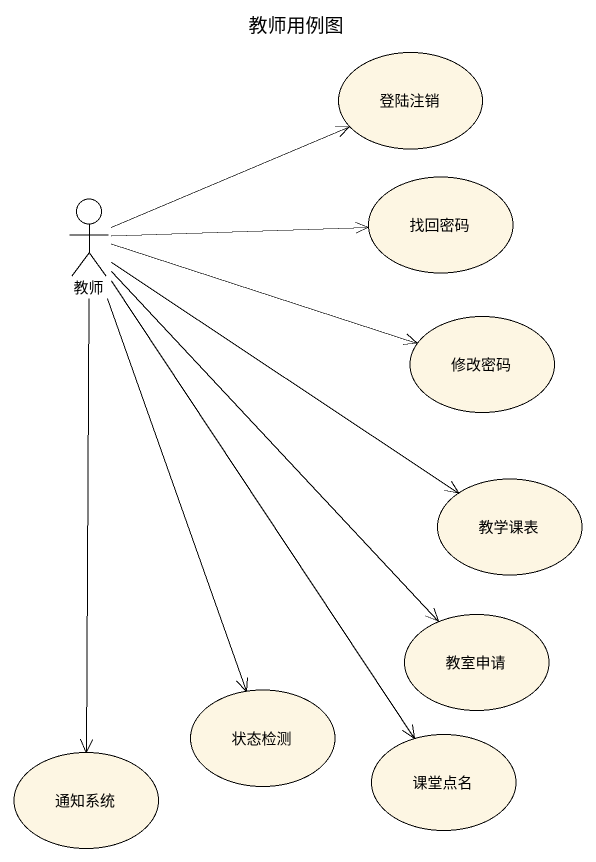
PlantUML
@startuml
title 教师用例图
usecase 登陆注销
usecase 找回密码
actor 教师
usecase 修改密码
usecase 教学课表
usecase 教室申请
usecase 状态检测
usecase 课堂点名
usecase 通知系统
教师 -right-> 登陆注销
教师 -right-> 找回密码
教师 -right-> 修改密码
教师 --> 教学课表
教师 --> 教室申请
教师 --> 状态检测
教师 --> 课堂点名
教师 --> 通知系统
@enduml
